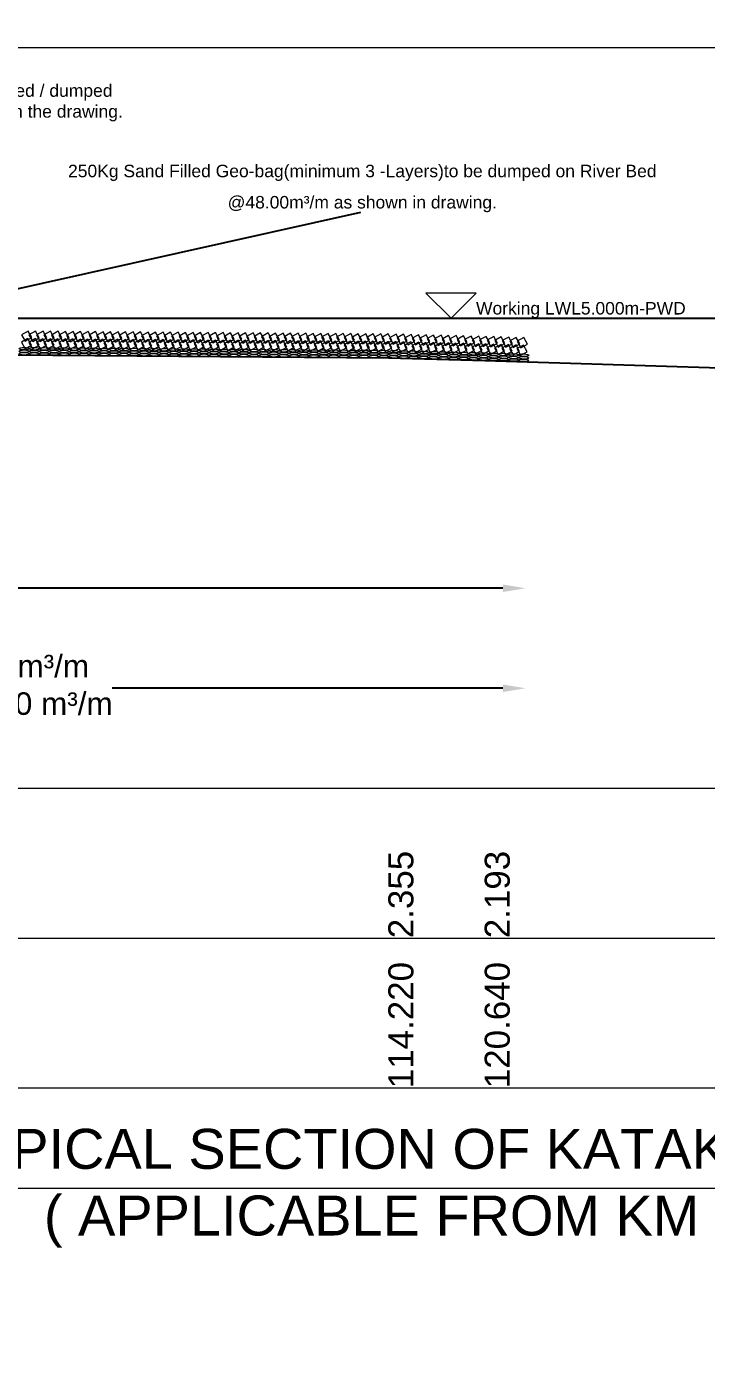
# Model space of a CAD drawing. Header units: inches. Extents: x 89000 to 215006, y -31937 to 0.
# Drawn here: x 157620.1 to 157665.4, y -31788.7 to -31700.2 of the extents above; entities that cross this region are included whole.
import ezdxf

# ---------------------------------------------------------------- set-up
doc = ezdxf.new("R2010")
doc.units = ezdxf.units.IN
doc.header["$LTSCALE"] = 7
doc.header["$MEASUREMENT"] = 0
for name, color, linetype, lineweight in [('Cross section Data Border', 7, 'Continuous', 9), ('Cross Section Labels', 7, 'Continuous', 9), ('Existing_Bed_Level for Xsection', 7, 'Continuous', 25), ('Long Section Labels', 7, 'Continuous', 9)]:
    doc.layers.add(name, color=color, linetype=linetype, lineweight=lineweight)
doc.styles.get("Standard").update_dxf_attribs({"font": 'arial.ttf'})
doc.dimstyles.new('Appron Lebeling Style', dxfattribs={"dimtxt": 50, "dimasz": 50, "dimexe": 0.18, "dimexo": 0.0625, "dimgap": 0.09, "dimtad": 0, "dimtih": 1, "dimtoh": 1, "dimdec": 4, "dimzin": 0, "dimdsep": 46, "dimtxsty": 'Standard', "dimcen": 0.09, "dimse1": 1, "dimse2": 1, "dimadec": 0, "dimazin": 0, "dimtfac": 1, "dimtdec": 4, "dimtofl": 0, "dimtmove": 0, "dimatfit": 3, "dimfxl": 1, "dimtolj": 1, "dimtzin": 0, "dimarcsym": 0})
doc.dimstyles.get("Standard").update_dxf_attribs({"dimtxt": 0.18, "dimasz": 0.18, "dimexe": 0.18, "dimexo": 0.0625, "dimgap": 0.09, "dimtad": 0, "dimtih": 1, "dimtoh": 1, "dimdec": 4, "dimzin": 0, "dimdsep": 46, "dimtxsty": 'Standard', "dimcen": 0.09, "dimadec": 0, "dimazin": 0, "dimtfac": 1, "dimtdec": 4, "dimtofl": 0, "dimtmove": 0, "dimatfit": 3, "dimfxl": 1, "dimtolj": 1, "dimtzin": 0, "dimarcsym": 0})

# ---------------------------------------------------------------- blocks, each defined once
blk = doc.blocks.new('*D5')
at = {"layer": 'Cross Section Labels', "color": 0, "lineweight": -2, "transparency": 16777216}
for p, q in [((157578.217, -31737.672), (157611.235, -31737.672)), ((157651.792, -31737.672), (157618.773, -31737.672))]:
    blk.add_line(p, q, dxfattribs=at)
at = {"layer": 'Cross Section Labels', "color": 0, "transparency": 16777216}
for points in [[(157578.217, -31737.422), (157578.217, -31737.922), (157576.717, -31737.672)], [(157651.792, -31737.422), (157651.792, -31737.922), (157653.292, -31737.672)]]:
    blk.add_solid(points, dxfattribs=at)
at = {"layer": 'Defpoints', "color": 0, "transparency": 16777216}
for p in [(157576.717, -31719.672), (157653.292, -31722.564), (157653.292, -31737.672)]:
    blk.add_point(p, dxfattribs=at)
at = {"layer": 'Cross Section Labels', "color": 0, "transparency": 16777216, "insert": (157615.004, -31737.672), "char_height": 1.5, "attachment_point": 5}
blk.add_mtext('\\A1;63.00 m', dxfattribs=at)
blk = doc.blocks.new('*D6')
at = {"layer": 'Cross Section Labels', "color": 0, "lineweight": -2, "transparency": 16777216}
for p, q in [((157578.217, -31744.339), (157604.248, -31744.339)), ((157651.792, -31744.339), (157625.76, -31744.339))]:
    blk.add_line(p, q, dxfattribs=at)
at = {"layer": 'Cross Section Labels', "color": 0, "transparency": 16777216}
for points in [[(157578.217, -31744.089), (157578.217, -31744.589), (157576.717, -31744.339)], [(157651.792, -31744.089), (157651.792, -31744.589), (157653.292, -31744.339)]]:
    blk.add_solid(points, dxfattribs=at)
at = {"layer": 'Defpoints', "color": 0, "transparency": 16777216}
for p in [(157576.717, -31719.672), (157653.292, -31722.564), (157653.292, -31744.339)]:
    blk.add_point(p, dxfattribs=at)
at = {"layer": 'Cross Section Labels', "color": 0, "transparency": 16777216, "insert": (157615.004, -31744.339), "char_height": 1.5, "attachment_point": 5}
blk.add_mtext('\\A1;Block @49.00 m³/m ^JGoo Bag @48.00 m³/m ', dxfattribs=at)

msp = doc.modelspace()

# ---------------------------------------------------------------- linework, layer by layer
at = {"layer": 'Cross section Data Border'}
msp.add_lwpolyline([(157499.93867, -31751.00539), (157798.412, -31751.00539), (157798.412, -31771.00539), (157499.93867, -31771.00539)], close=True, dxfattribs=at)
msp.add_lwpolyline([(157499.93867, -31761.00539), (157798.412, -31761.00539)], dxfattribs=at)
at = {"layer": 'Cross Section Labels'}
msp.add_lwpolyline([(157648.33232, -31719.67206), (157649.99899, -31718.00539), (157646.66566, -31718.00539)], close=True, dxfattribs=at)
msp.add_lwpolyline([(157592.10867, -31777.67206), (157662.50867, -31777.67206), (157732.90867, -31777.67206)], dxfattribs=at)
at = {"layer": 'Existing_Bed_Level for Xsection'}
for points in [[(157570.73867, -31716.83206), (157580.56867, -31721.50206), (157595.07867, -31721.83706), (157596.62867, -31721.94206), (157644.15867, -31722.31706), (157650.57867, -31722.47906), (157677.64867, -31723.32606)], [(157529.93867, -31719.67206), (157795.07867, -31719.67206)]]:
    msp.add_lwpolyline(points, dxfattribs=at)
at = {"layer": 'Long Section Labels'}
for points in [[(157496.60534, -31701.60806), (157829.93867, -31701.60806), (157829.93867, -31937.30806), (157496.60534, -31937.30806)], [(157620.14631, -31721.02612), (157619.71119, -31721.27244), (157619.95751, -31721.70756), (157620.39263, -31721.46124)], [(157620.15026, -31720.52614), (157619.71514, -31720.77245), (157619.96145, -31721.20757), (157620.39657, -31720.96126)], [(157620.64629, -31721.03007), (157620.21118, -31721.27638), (157620.45749, -31721.7115), (157620.89261, -31721.46518)], [(157620.65024, -31720.53008), (157620.21512, -31720.7764), (157620.46144, -31721.21152), (157620.89656, -31720.9652)], [(157621.14628, -31721.03401), (157620.71116, -31721.28033), (157620.95748, -31721.71545), (157621.39259, -31721.46913)], [(157621.15022, -31720.53403), (157620.7151, -31720.78034), (157620.96142, -31721.21546), (157621.39654, -31720.96915)], [(157621.64626, -31721.03796), (157621.21114, -31721.28427), (157621.45746, -31721.71939), (157621.89258, -31721.47307)], [(157621.65021, -31720.53797), (157621.21509, -31720.78429), (157621.4614, -31721.21941), (157621.89652, -31720.97309)], [(157622.14625, -31721.0419), (157621.71113, -31721.28822), (157621.95744, -31721.72333), (157622.39256, -31721.47702)], [(157622.15019, -31720.54192), (157621.71507, -31720.78823), (157621.96139, -31721.22335), (157622.39651, -31720.97703)], [(157622.64623, -31721.04584), (157622.21111, -31721.29216), (157622.45743, -31721.72728), (157622.89255, -31721.48096)], [(157622.65018, -31720.54586), (157622.21506, -31720.79218), (157622.46137, -31721.22729), (157622.89649, -31720.98098)], [(157623.14622, -31721.04979), (157622.7111, -31721.2961), (157622.95741, -31721.73122), (157623.39253, -31721.48491)], [(157623.15016, -31720.54981), (157622.71504, -31720.79612), (157622.96136, -31721.23124), (157623.39648, -31720.98492)], [(157623.6462, -31721.05373), (157623.21108, -31721.30005), (157623.4574, -31721.73517), (157623.89252, -31721.48885)], [(157623.65015, -31720.55375), (157623.21503, -31720.80007), (157623.46134, -31721.23518), (157623.89646, -31720.98887)], [(157624.14619, -31721.05768), (157623.71107, -31721.30399), (157623.95738, -31721.73911), (157624.3925, -31721.4928)], [(157624.15013, -31720.55769), (157623.71501, -31720.80401), (157623.96133, -31721.23913), (157624.39645, -31720.99281)], [(157624.64617, -31721.06162), (157624.21105, -31721.30794), (157624.45737, -31721.74306), (157624.89249, -31721.49674)], [(157624.65012, -31720.56164), (157624.215, -31720.80795), (157624.46131, -31721.24307), (157624.89643, -31720.99676)], [(157625.14615, -31721.06557), (157624.71104, -31721.31188), (157624.95735, -31721.747), (157625.39247, -31721.50069)], [(157625.1501, -31720.56558), (157624.71498, -31720.8119), (157624.9613, -31721.24702), (157625.39642, -31721.0007)], [(157625.64614, -31721.06951), (157625.21102, -31721.31583), (157625.45734, -31721.75095), (157625.89245, -31721.50463)], [(157625.65008, -31720.56953), (157625.21496, -31720.81584), (157625.46128, -31721.25096), (157625.8964, -31721.00465)], [(157626.14612, -31721.07346), (157625.711, -31721.31977), (157625.95732, -31721.75489), (157626.39244, -31721.50858)], [(157626.15007, -31720.57347), (157625.71495, -31720.81979), (157625.96126, -31721.25491), (157626.39638, -31721.00859)], [(157626.64611, -31721.0774), (157626.21099, -31721.32372), (157626.4573, -31721.75884), (157626.89242, -31721.51252)], [(157626.65005, -31720.57742), (157626.21493, -31720.82373), (157626.46125, -31721.25885), (157626.89637, -31721.01254)], [(157627.14609, -31721.08135), (157626.71097, -31721.32766), (157626.95729, -31721.76278), (157627.39241, -31721.51647)], [(157627.15004, -31720.58136), (157626.71492, -31720.82768), (157626.96123, -31721.2628), (157627.39635, -31721.01648)], [(157627.64608, -31721.08529), (157627.21096, -31721.33161), (157627.45727, -31721.76673), (157627.89239, -31721.52041)], [(157627.65002, -31720.58531), (157627.2149, -31720.83162), (157627.46122, -31721.26674), (157627.89634, -31721.02043)], [(157628.14606, -31721.08924), (157627.71094, -31721.33555), (157627.95726, -31721.77067), (157628.39238, -31721.52436)], [(157628.15001, -31720.58925), (157627.71489, -31720.83557), (157627.9612, -31721.27069), (157628.39632, -31721.02437)], [(157628.64605, -31721.09318), (157628.21093, -31721.3395), (157628.45724, -31721.77462), (157628.89236, -31721.5283)], [(157628.64999, -31720.5932), (157628.21487, -31720.83951), (157628.46119, -31721.27463), (157628.89631, -31721.02832)], [(157629.14603, -31721.09713), (157628.71091, -31721.34344), (157628.95723, -31721.77856), (157629.39235, -31721.53225)], [(157629.14998, -31720.59714), (157628.71486, -31720.84346), (157628.96117, -31721.27858), (157629.39629, -31721.03226)], [(157629.64601, -31721.10107), (157629.2109, -31721.34739), (157629.45721, -31721.78251), (157629.89233, -31721.53619)], [(157629.64996, -31720.60109), (157629.21484, -31720.8474), (157629.46116, -31721.28252), (157629.89628, -31721.03621)], [(157630.146, -31721.10502), (157629.71088, -31721.35133), (157629.9572, -31721.78645), (157630.39231, -31721.54014)], [(157630.14994, -31720.60503), (157629.71482, -31720.85135), (157629.96114, -31721.28647), (157630.39626, -31721.04015)], [(157630.64598, -31721.10896), (157630.21086, -31721.35528), (157630.45718, -31721.7904), (157630.8923, -31721.54408)], [(157630.64993, -31720.60898), (157630.21481, -31720.85529), (157630.46112, -31721.29041), (157630.89624, -31721.0441)], [(157631.14597, -31721.11291), (157630.71085, -31721.35922), (157630.95716, -31721.79434), (157631.39228, -31721.54802)], [(157631.14991, -31720.61292), (157630.71479, -31720.85924), (157630.96111, -31721.29436), (157631.39623, -31721.04804)], [(157631.64595, -31721.11685), (157631.21083, -31721.36317), (157631.45715, -31721.79828), (157631.89227, -31721.55197)], [(157631.6499, -31720.61687), (157631.21478, -31720.86318), (157631.46109, -31721.2983), (157631.89621, -31721.05199)], [(157632.14594, -31721.1208), (157631.71082, -31721.36711), (157631.95713, -31721.80223), (157632.39225, -31721.55591)], [(157632.14988, -31720.62081), (157631.71476, -31720.86713), (157631.96108, -31721.30225), (157632.3962, -31721.05593)], [(157632.64592, -31721.12474), (157632.2108, -31721.37106), (157632.45712, -31721.80617), (157632.89224, -31721.55986)], [(157632.64987, -31720.62476), (157632.21475, -31720.87107), (157632.46106, -31721.30619), (157632.89618, -31721.05987)], [(157633.14591, -31721.12868), (157632.71079, -31721.375), (157632.9571, -31721.81012), (157633.39222, -31721.5638)], [(157633.14985, -31720.6287), (157632.71473, -31720.87502), (157632.96105, -31721.31013), (157633.39617, -31721.06382)], [(157633.64589, -31721.13263), (157633.21077, -31721.37894), (157633.45709, -31721.81406), (157633.89221, -31721.56775)], [(157633.64984, -31720.63264), (157633.21472, -31720.87896), (157633.46103, -31721.31408), (157633.89615, -31721.06776)], [(157634.14587, -31721.13657), (157633.71076, -31721.38289), (157633.95707, -31721.81801), (157634.39219, -31721.57169)], [(157634.14982, -31720.63659), (157633.7147, -31720.88291), (157633.96102, -31721.31802), (157634.39613, -31721.07171)], [(157634.64586, -31721.14052), (157634.21074, -31721.38683), (157634.45706, -31721.82195), (157634.89217, -31721.57564)], [(157634.6498, -31720.64053), (157634.21468, -31720.88685), (157634.461, -31721.32197), (157634.89612, -31721.07565)], [(157635.14584, -31721.14446), (157634.71072, -31721.39078), (157634.95704, -31721.8259), (157635.39216, -31721.57958)], [(157635.14979, -31720.64448), (157634.71467, -31720.89079), (157634.96098, -31721.32591), (157635.3961, -31721.0796)], [(157635.64583, -31721.14841), (157635.21071, -31721.39472), (157635.45702, -31721.82984), (157635.89214, -31721.58353)], [(157635.64977, -31720.64842), (157635.21465, -31720.89474), (157635.46097, -31721.32986), (157635.89609, -31721.08354)], [(157636.14581, -31721.15235), (157635.71069, -31721.39867), (157635.95701, -31721.83379), (157636.39213, -31721.58747)], [(157636.14976, -31720.65237), (157635.71464, -31720.89868), (157635.96095, -31721.3338), (157636.39607, -31721.08749)], [(157636.6458, -31721.1563), (157636.21068, -31721.40261), (157636.45699, -31721.83773), (157636.89211, -31721.59142)], [(157636.64974, -31720.65631), (157636.21462, -31720.90263), (157636.46094, -31721.33775), (157636.89606, -31721.09143)], [(157637.14578, -31721.16024), (157636.71066, -31721.40656), (157636.95698, -31721.84168), (157637.3921, -31721.59536)], [(157637.14973, -31720.66026), (157636.71461, -31720.90657), (157636.96092, -31721.34169), (157637.39604, -31721.09538)], [(157637.64577, -31721.16419), (157637.21065, -31721.4105), (157637.45696, -31721.84562), (157637.89208, -31721.59931)], [(157637.64971, -31720.6642), (157637.21459, -31720.91052), (157637.46091, -31721.34564), (157637.89603, -31721.09932)], [(157638.14575, -31721.16813), (157637.71063, -31721.41445), (157637.95695, -31721.84957), (157638.39207, -31721.60325)], [(157638.1497, -31720.66815), (157637.71458, -31720.91446), (157637.96089, -31721.34958), (157638.39601, -31721.10327)], [(157638.64573, -31721.17208), (157638.21062, -31721.41839), (157638.45693, -31721.85351), (157638.89205, -31721.6072)], [(157638.64968, -31720.67209), (157638.21456, -31720.91841), (157638.46088, -31721.35353), (157638.89599, -31721.10721)], [(157639.14572, -31721.17602), (157638.7106, -31721.42234), (157638.95692, -31721.85746), (157639.39203, -31721.61114)], [(157639.14966, -31720.67604), (157638.71454, -31720.92235), (157638.96086, -31721.35747), (157639.39598, -31721.11116)], [(157639.6457, -31721.17997), (157639.21058, -31721.42628), (157639.4569, -31721.8614), (157639.89202, -31721.61509)], [(157639.64965, -31720.67998), (157639.21453, -31720.9263), (157639.46084, -31721.36142), (157639.89596, -31721.1151)], [(157640.14569, -31721.18391), (157639.71057, -31721.43023), (157639.95688, -31721.86535), (157640.392, -31721.61903)], [(157640.14963, -31720.68393), (157639.71451, -31720.93024), (157639.96083, -31721.36536), (157640.39595, -31721.11905)], [(157640.64567, -31721.18786), (157640.21055, -31721.43417), (157640.45687, -31721.86929), (157640.89199, -31721.62298)], [(157640.64962, -31720.68787), (157640.2145, -31720.93419), (157640.46081, -31721.36931), (157640.89593, -31721.12299)], [(157641.14566, -31721.1918), (157640.71054, -31721.43812), (157640.95685, -31721.87324), (157641.39197, -31721.62692)], [(157641.1496, -31720.69182), (157640.71448, -31720.93813), (157640.9608, -31721.37325), (157641.39592, -31721.12694)], [(157641.64564, -31721.19575), (157641.21052, -31721.44206), (157641.45684, -31721.87718), (157641.89196, -31721.63086)], [(157641.64959, -31720.69576), (157641.21447, -31720.94208), (157641.46078, -31721.3772), (157641.8959, -31721.13088)], [(157642.14563, -31721.19969), (157641.71051, -31721.44601), (157641.95682, -31721.88112), (157642.39194, -31721.63481)], [(157642.14957, -31720.69971), (157641.71445, -31720.94602), (157641.96077, -31721.38114), (157642.39589, -31721.13482)], [(157642.64561, -31721.20363), (157642.21049, -31721.44995), (157642.45681, -31721.88507), (157642.89193, -31721.63875)], [(157642.64955, -31720.70365), (157642.21444, -31720.94997), (157642.46075, -31721.38509), (157642.89587, -31721.13877)], [(157643.14559, -31721.20758), (157642.71048, -31721.4539), (157642.95679, -31721.88901), (157643.39191, -31721.6427)], [(157643.14954, -31720.7076), (157642.71442, -31720.95391), (157642.96074, -31721.38903), (157643.39585, -31721.14271)], [(157643.64558, -31721.21152), (157643.21046, -31721.45784), (157643.45678, -31721.89296), (157643.89189, -31721.64664)], [(157643.64952, -31720.71154), (157643.2144, -31720.95786), (157643.46072, -31721.39297), (157643.89584, -31721.14666)], [(157644.14556, -31721.21547), (157643.71044, -31721.46178), (157643.95676, -31721.8969), (157644.39188, -31721.65059)], [(157644.14951, -31720.71548), (157643.71439, -31720.9618), (157643.9607, -31721.39692), (157644.39582, -31721.1506)], [(157644.66451, -31721.22802), (157644.22518, -31721.46675), (157644.46392, -31721.90608), (157644.90324, -31721.66734)], [(157644.67712, -31720.72818), (157644.23779, -31720.96691), (157644.47653, -31721.40624), (157644.91585, -31721.1675)], [(157645.16435, -31721.24063), (157644.72502, -31721.47937), (157644.96376, -31721.91869), (157645.40308, -31721.67996)], [(157645.17696, -31720.74079), (157644.73763, -31720.97953), (157644.97637, -31721.41885), (157645.41569, -31721.18012)], [(157645.66419, -31721.25325), (157645.22486, -31721.49198), (157645.4636, -31721.9313), (157645.90292, -31721.69257)], [(157645.6768, -31720.75341), (157645.23748, -31720.99214), (157645.47621, -31721.43146), (157645.91553, -31721.19273)], [(157646.16403, -31721.26586), (157645.7247, -31721.50459), (157645.96344, -31721.94392), (157646.40276, -31721.70518)], [(157646.17664, -31720.76602), (157645.73732, -31721.00475), (157645.97605, -31721.44408), (157646.41538, -31721.20534)], [(157646.66387, -31721.27847), (157646.22454, -31721.51721), (157646.46328, -31721.95653), (157646.9026, -31721.7178)], [(157646.67648, -31720.77863), (157646.23716, -31721.01737), (157646.47589, -31721.45669), (157646.91522, -31721.21795)], [(157647.16371, -31721.29108), (157646.72439, -31721.52982), (157646.96312, -31721.96914), (157647.40244, -31721.73041)], [(157647.17632, -31720.79124), (157646.737, -31721.02998), (157646.97573, -31721.4693), (157647.41506, -31721.23057)], [(157647.66355, -31721.3037), (157647.22423, -31721.54243), (157647.46296, -31721.98176), (157647.90229, -31721.74302)], [(157647.67616, -31720.80386), (157647.23684, -31721.04259), (157647.47557, -31721.48192), (157647.9149, -31721.24318)], [(157648.16339, -31721.31631), (157647.72407, -31721.55504), (157647.9628, -31721.99437), (157648.40213, -31721.75563)], [(157648.176, -31720.81647), (157647.73668, -31721.0552), (157647.97541, -31721.49453), (157648.41474, -31721.25579)], [(157648.66323, -31721.32892), (157648.22391, -31721.56766), (157648.46264, -31722.00698), (157648.90197, -31721.76825)], [(157648.67585, -31720.82908), (157648.23652, -31721.06782), (157648.47526, -31721.50714), (157648.91458, -31721.26841)], [(157649.17569, -31720.84169), (157648.73636, -31721.08043), (157648.9751, -31721.51975), (157649.41442, -31721.28102)], [(157649.67553, -31720.85431), (157649.2362, -31721.09304), (157649.47494, -31721.53237), (157649.91426, -31721.29363)], [(157650.17537, -31720.86692), (157649.73604, -31721.10565), (157649.97478, -31721.54498), (157650.4141, -31721.30624)], [(157650.67521, -31720.87953), (157650.23588, -31721.11827), (157650.47462, -31721.55759), (157650.91394, -31721.31886)], [(157651.18464, -31720.89578), (157650.74388, -31721.13186), (157650.97995, -31721.57262), (157651.42071, -31721.33654)], [(157651.6844, -31720.91142), (157651.24364, -31721.14749), (157651.47971, -31721.58825), (157651.92047, -31721.35218)], [(157652.18415, -31720.92706), (157651.74339, -31721.16313), (157651.97946, -31721.60389), (157652.42022, -31721.36782)], [(157652.68391, -31720.94269), (157652.24315, -31721.17877), (157652.47922, -31721.61953), (157652.91998, -31721.38346)], [(157653.18366, -31720.95833), (157652.7429, -31721.1944), (157652.97897, -31721.63516), (157653.41973, -31721.39909)], [(157649.16307, -31721.34154), (157648.72375, -31721.58027), (157648.96248, -31722.01959), (157649.40181, -31721.78086)], [(157649.66291, -31721.35415), (157649.22359, -31721.59288), (157649.46232, -31722.03221), (157649.90165, -31721.79347)], [(157650.16276, -31721.36676), (157649.72343, -31721.6055), (157649.96217, -31722.04482), (157650.40149, -31721.80609)], [(157650.6626, -31721.37937), (157650.22327, -31721.61811), (157650.46201, -31722.05743), (157650.90133, -31721.8187)], [(157651.169, -31721.39554), (157650.72824, -31721.63161), (157650.96432, -31722.07237), (157651.40508, -31721.8363)], [(157651.66876, -31721.41118), (157651.228, -31721.64725), (157651.46407, -31722.08801), (157651.90483, -31721.85194)], [(157652.16851, -31721.42681), (157651.72775, -31721.66288), (157651.96383, -31722.10365), (157652.40459, -31721.86757)], [(157652.66827, -31721.44245), (157652.22751, -31721.67852), (157652.46358, -31722.11928), (157652.90434, -31721.88321)], [(157653.16803, -31721.45809), (157652.72726, -31721.69416), (157652.96334, -31722.13492), (157653.4041, -31721.89885)]]:
    msp.add_lwpolyline(points, close=True, dxfattribs=at)
for centre, major_axis in [((157619.89339, -31722.04061), (0.33279, -0.00263)), ((157619.89473, -31721.87061), (0.33279, -0.00263)), ((157619.89607, -31721.70062), (0.33279, -0.00263)), ((157620.55897, -31722.04586), (0.33279, -0.00263)), ((157620.56031, -31721.87587), (0.33279, -0.00263)), ((157620.56165, -31721.70587), (0.33279, -0.00263)), ((157621.22455, -31722.05111), (0.33279, -0.00263)), ((157621.22589, -31721.88112), (0.33279, -0.00263)), ((157621.22723, -31721.71112), (0.33279, -0.00263)), ((157621.89013, -31722.05636), (0.33279, -0.00263)), ((157621.89147, -31721.88637), (0.33279, -0.00263)), ((157621.89281, -31721.71637), (0.33279, -0.00263)), ((157622.55571, -31722.06161), (0.33279, -0.00263)), ((157622.55705, -31721.89162), (0.33279, -0.00263)), ((157622.55839, -31721.72162), (0.33279, -0.00263)), ((157623.22128, -31722.06686), (0.33279, -0.00263)), ((157623.22263, -31721.89687), (0.33279, -0.00263)), ((157623.22397, -31721.72688), (0.33279, -0.00263)), ((157623.88686, -31722.07212), (0.33279, -0.00263)), ((157623.8882, -31721.90212), (0.33279, -0.00263)), ((157623.88955, -31721.73213), (0.33279, -0.00263)), ((157624.55244, -31722.07737), (0.33279, -0.00263)), ((157624.55378, -31721.90737), (0.33279, -0.00263)), ((157624.55513, -31721.73738), (0.33279, -0.00263)), ((157625.21802, -31722.08262), (0.33279, -0.00263)), ((157625.21936, -31721.91262), (0.33279, -0.00263)), ((157625.2207, -31721.74263), (0.33279, -0.00263)), ((157625.8836, -31722.08787), (0.33279, -0.00263)), ((157625.88494, -31721.91788), (0.33279, -0.00263)), ((157625.88628, -31721.74788), (0.33279, -0.00263)), ((157626.54918, -31722.09312), (0.33279, -0.00263)), ((157626.55052, -31721.92313), (0.33279, -0.00263)), ((157626.55186, -31721.75313), (0.33279, -0.00263)), ((157627.21476, -31722.09837), (0.33279, -0.00263)), ((157627.2161, -31721.92838), (0.33279, -0.00263)), ((157627.21744, -31721.75838), (0.33279, -0.00263)), ((157627.88034, -31722.10362), (0.33279, -0.00263)), ((157627.88168, -31721.93363), (0.33279, -0.00263)), ((157627.88302, -31721.76363), (0.33279, -0.00263)), ((157628.54592, -31722.10887), (0.33279, -0.00263)), ((157628.54726, -31721.93888), (0.33279, -0.00263)), ((157628.5486, -31721.76889), (0.33279, -0.00263)), ((157629.2115, -31722.11413), (0.33279, -0.00263)), ((157629.21284, -31721.94413), (0.33279, -0.00263)), ((157629.21418, -31721.77414), (0.33279, -0.00263)), ((157629.87708, -31722.11938), (0.33279, -0.00263)), ((157629.87842, -31721.94938), (0.33279, -0.00263)), ((157629.87976, -31721.77939), (0.33279, -0.00263)), ((157630.54266, -31722.12463), (0.33279, -0.00263)), ((157630.544, -31721.95463), (0.33279, -0.00263)), ((157630.54534, -31721.78464), (0.33279, -0.00263)), ((157631.20824, -31722.12988), (0.33279, -0.00263)), ((157631.20958, -31721.95989), (0.33279, -0.00263)), ((157631.21092, -31721.78989), (0.33279, -0.00263)), ((157631.87382, -31722.13513), (0.33279, -0.00263)), ((157631.87516, -31721.96514), (0.33279, -0.00263)), ((157631.8765, -31721.79514), (0.33279, -0.00263)), ((157632.53939, -31722.14038), (0.33279, -0.00263)), ((157632.54074, -31721.97039), (0.33279, -0.00263)), ((157632.54208, -31721.80039), (0.33279, -0.00263)), ((157633.20497, -31722.14563), (0.33279, -0.00263)), ((157633.20631, -31721.97564), (0.33279, -0.00263)), ((157633.20766, -31721.80564), (0.33279, -0.00263)), ((157633.87055, -31722.15088), (0.33279, -0.00263)), ((157633.87189, -31721.98089), (0.33279, -0.00263)), ((157633.87324, -31721.8109), (0.33279, -0.00263)), ((157634.53613, -31722.15614), (0.33279, -0.00263)), ((157634.53747, -31721.98614), (0.33279, -0.00263)), ((157634.53881, -31721.81615), (0.33279, -0.00263)), ((157635.20171, -31722.16139), (0.33279, -0.00263)), ((157635.20305, -31721.99139), (0.33279, -0.00263)), ((157635.20439, -31721.8214), (0.33279, -0.00263)), ((157635.86729, -31722.16664), (0.33279, -0.00263)), ((157635.86863, -31721.99664), (0.33279, -0.00263)), ((157635.86997, -31721.82665), (0.33279, -0.00263)), ((157636.53287, -31722.17189), (0.33279, -0.00263)), ((157636.53421, -31722.0019), (0.33279, -0.00263)), ((157636.53555, -31721.8319), (0.33279, -0.00263)), ((157637.19845, -31722.17714), (0.33279, -0.00263)), ((157637.19979, -31722.00715), (0.33279, -0.00263)), ((157637.20113, -31721.83715), (0.33279, -0.00263)), ((157637.86403, -31722.18239), (0.33279, -0.00263)), ((157637.86537, -31722.0124), (0.33279, -0.00263)), ((157637.86671, -31721.8424), (0.33279, -0.00263)), ((157638.52961, -31722.18764), (0.33279, -0.00263)), ((157638.53095, -31722.01765), (0.33279, -0.00263)), ((157638.53229, -31721.84765), (0.33279, -0.00263)), ((157639.19519, -31722.1929), (0.33279, -0.00263)), ((157639.19653, -31722.0229), (0.33279, -0.00263)), ((157639.19787, -31721.85291), (0.33279, -0.00263)), ((157639.86077, -31722.19815), (0.33279, -0.00263)), ((157639.86211, -31722.02815), (0.33279, -0.00263)), ((157639.86345, -31721.85816), (0.33279, -0.00263)), ((157640.52635, -31722.2034), (0.33279, -0.00263)), ((157640.52769, -31722.0334), (0.33279, -0.00263)), ((157640.52903, -31721.86341), (0.33279, -0.00263)), ((157641.19193, -31722.20865), (0.33279, -0.00263)), ((157641.19327, -31722.03865), (0.33279, -0.00263)), ((157641.19461, -31721.86866), (0.33279, -0.00263)), ((157641.8575, -31722.2139), (0.33279, -0.00263)), ((157641.85885, -31722.04391), (0.33279, -0.00263)), ((157641.86019, -31721.87391), (0.33279, -0.00263)), ((157642.52308, -31722.21915), (0.33279, -0.00263)), ((157642.52442, -31722.04916), (0.33279, -0.00263)), ((157642.52577, -31721.87916), (0.33279, -0.00263)), ((157643.18866, -31722.2244), (0.33279, -0.00263)), ((157643.19, -31722.05441), (0.33279, -0.00263)), ((157643.19135, -31721.88441), (0.33279, -0.00263)), ((157643.85424, -31722.22965), (0.33279, -0.00263)), ((157643.85558, -31722.05966), (0.33279, -0.00263)), ((157643.85692, -31721.88966), (0.33279, -0.00263)), ((157644.52119, -31722.24118), (0.33269, -0.0084)), ((157644.52548, -31722.07123), (0.33269, -0.0084)), ((157644.52977, -31721.90129), (0.33269, -0.0084)), ((157645.18658, -31722.25797), (0.33269, -0.0084)), ((157645.19087, -31722.08802), (0.33269, -0.0084)), ((157645.19516, -31721.91808), (0.33269, -0.0084)), ((157645.85197, -31722.27476), (0.33269, -0.0084)), ((157645.85626, -31722.10481), (0.33269, -0.0084)), ((157645.86054, -31721.93487), (0.33269, -0.0084)), ((157646.51736, -31722.29155), (0.33269, -0.0084)), ((157646.52164, -31722.1216), (0.33269, -0.0084)), ((157646.52593, -31721.95166), (0.33269, -0.0084)), ((157647.18274, -31722.30834), (0.33269, -0.0084)), ((157647.18703, -31722.13839), (0.33269, -0.0084)), ((157647.19132, -31721.96845), (0.33269, -0.0084)), ((157647.85242, -31722.15518), (0.33269, -0.0084)), ((157647.85671, -31721.98524), (0.33269, -0.0084)), ((157648.51781, -31722.17197), (0.33269, -0.0084)), ((157648.5221, -31722.00203), (0.33269, -0.0084)), ((157649.1832, -31722.18876), (0.33269, -0.0084)), ((157649.18749, -31722.01882), (0.33269, -0.0084)), ((157649.84859, -31722.20555), (0.33269, -0.0084)), ((157649.85287, -31722.03561), (0.33269, -0.0084)), ((157650.51397, -31722.22234), (0.33269, -0.0084)), ((157650.51826, -31722.0524), (0.33269, -0.0084)), ((157651.1808, -31722.24277), (0.33264, -0.01041)), ((157651.18612, -31722.07286), (0.33264, -0.01041)), ((157651.84608, -31722.26359), (0.33264, -0.01041)), ((157651.85139, -31722.09367), (0.33264, -0.01041)), ((157652.51135, -31722.28441), (0.33264, -0.01041)), ((157652.51667, -31722.11449), (0.33264, -0.01041)), ((157653.17663, -31722.30522), (0.33264, -0.01041)), ((157653.18194, -31722.1353), (0.33264, -0.01041)), ((157647.84813, -31722.32513), (0.33269, -0.0084)), ((157648.51352, -31722.34192), (0.33269, -0.0084)), ((157649.17891, -31722.35871), (0.33269, -0.0084)), ((157649.8443, -31722.3755), (0.33269, -0.0084)), ((157650.50969, -31722.39229), (0.33269, -0.0084)), ((157651.17549, -31722.41269), (0.33264, -0.01041)), ((157651.84076, -31722.43351), (0.33264, -0.01041)), ((157652.50603, -31722.45432), (0.33264, -0.01041)), ((157653.17131, -31722.47514), (0.33264, -0.01041))]:
    msp.add_ellipse(centre, major_axis=major_axis, ratio=0.255, dxfattribs=at)

# ---------------------------------------------------------------- texts
at = {"layer": 'Cross Section Labels'}
for s, insert, char_height, attachment_point in [(' Assorted 2 Layers C.C Blocks(excluding Blocks at key) to be Placed / dumped^J@49.00 m³/m (excluding void) at or below Working LWL as shown in the drawing.^J450 x 450 x 450-------- - 60 % by volume^J350 x 350 x 350-------- - 40 % by volume', (157605.46466, -31709.32487), 0.83333333, 8), ('Working LWL5.000m-PWD', (157649.99899, -31719.67206), 0.8333333, 7), ('TYPICAL SECTION OF KATAKHALI KHAL AT KM 14.400^J( APPLICABLE FROM KM 13.680 TO KM 15.360)', (157662.50867, -31777.67206), 2.6666667, 5)]:
    msp.add_mtext(s, dxfattribs=dict(at, insert=insert, char_height=char_height, attachment_point=attachment_point))
at = {"layer": 'Cross Section Labels', "insert": (157642.42235, -31712.60263), "char_height": 0.83333333, "width": 40.004209, "attachment_point": 8, "line_spacing_factor": 0.5}
msp.add_mtext('\\pxsm1.5;250Kg Sand Filled Geo-bag(minimum 3 -Layers)to be dumped on River Bed^J@48.00m³/m as shown in drawing.', dxfattribs=at)
at = {"layer": 'Long Section Labels', "char_height": 1.666667, "attachment_point": 1, "rotation": 90}
for s, insert in [('2.355', (157644.15867, -31761.00539)), ('2.193', (157650.57867, -31761.00539)), ('114.220', (157644.15867, -31771.00539)), ('120.640', (157650.57867, -31771.00539))]:
    msp.add_mtext(s, dxfattribs=dict(at, insert=insert))

# ---------------------------------------------------------------- dimensions: what is measured, and where the dimension line sits
at = {"layer": 'Cross Section Labels'}
for base, text, picture, middle in [((157653.29179, -31737.67206), '63.00 m', '*D5', (157615.00422, -31737.67206)), ((157653.29179, -31744.33873), 'Block @49.00 m³/m ^JGoo Bag @48.00 m³/m ', '*D6', (157615.00422, -31744.33873))]:
    dim = msp.add_linear_dim(base=base, p1=(157576.71666, -31719.67206), p2=(157653.29179, -31722.56395), text=text, dimstyle='Appron Lebeling Style', override={"dimtxt": 1.5, "dimasz": 1.5}, dxfattribs=at)
    dim.commit()
    dim.dimension.update_dxf_attribs({"geometry": picture, "text_midpoint": middle})

# ---------------------------------------------------------------- leaders
at = {"layer": 'Cross Section Labels', "annotation_type": 0, "has_hookline": 1, "hookline_direction": 0}
for points, override, text_width in [([(157615.13018, -31721.92163), (157615.13018, -31718.67206), (157642.33235, -31712.60263)], {"dimasz": 72}, 39.09561), ([(157595.85629, -31720.66353), (157595.85629, -31716.67206), (157569.37466, -31709.32487), (157605.37466, -31709.32487)], {"dimasz": 36}, 41.84629)]:
    msp.add_leader(points, dimstyle='Standard', override=override, dxfattribs=dict(at, text_width=text_width))

doc.saveas('drawing.dxf')
